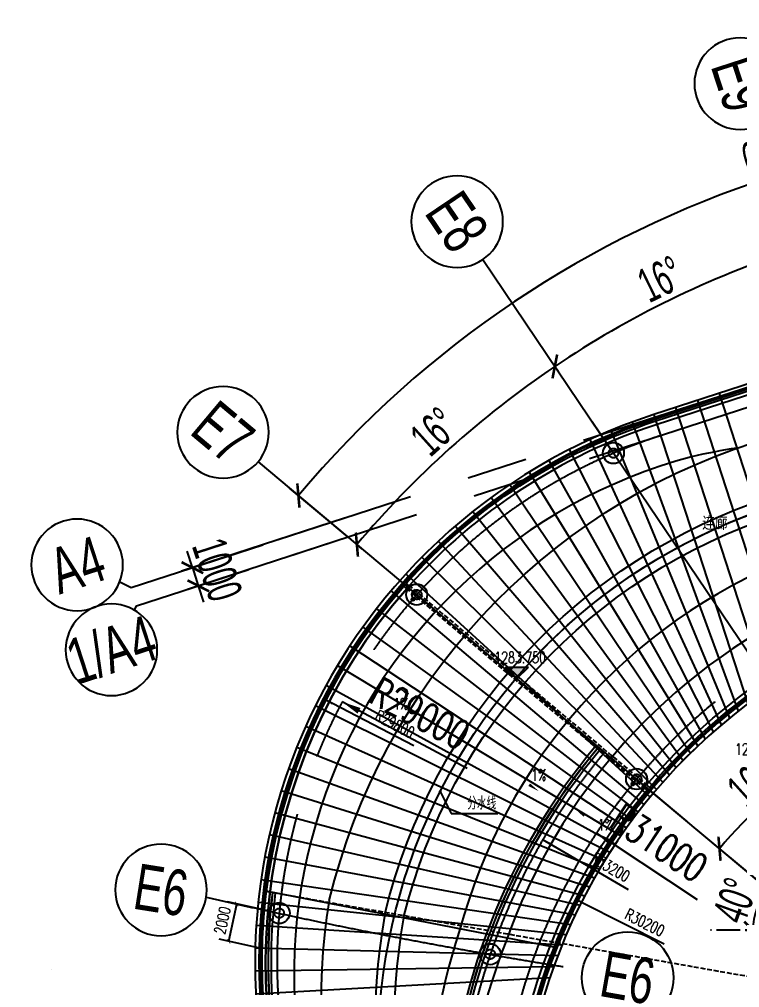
# Model space of a CAD drawing. Extents: x 36903891 to 38126251, y 2073392 to 2924740.
# Drawn here: x 36916953 to 36954681, y 2204471 to 2255210 of the extents above; entities that cross this region are included whole.
import ezdxf
from ezdxf.enums import TextEntityAlignment as Align
from ezdxf.xclip import XClip

# ---------------------------------------------------------------- set-up
doc = ezdxf.new("R2010")
doc.units = 0
doc.header["$LTSCALE"] = 1000
doc.header["$XCLIPFRAME"] = 0
for name, pattern in [('__DASH', [0.35, 0.25, -0.1]), ('CENTER', [2, 1.25, -0.25, 0.25, -0.25]), ('CENTER2', [28.575, 19.05, -3.175, 3.175, -3.175]), ('DASH', [0.35, 0.25, -0.1])]:
    doc.linetypes.add(name, pattern=pattern)
doc.layers.get('0').update_dxf_attribs({"color": 8})
doc.layers.get('Defpoints').update_dxf_attribs({"color": 8})
for name, color, linetype in [('#幕墙线-平面', 8, 'Continuous'), ('#文字', 8, 'Continuous'), ('#标注', 8, 'Continuous'), ('#轴线', 8, 'CENTER2'), ('A-AL-E', 8, 'Continuous'), ('A-COLS-PLAN-C', 8, 'DASH'), ('A-DETL-ALUM', 8, 'Continuous'), ('A-DIMS', 8, 'Continuous'), ('A-DIMS-ELEV', 8, 'Continuous'), ('A-DIMS-LEAD', 8, 'Continuous'), ('A-DIMS-SYMB', 8, 'Continuous'), ('A-FLOR', 8, 'Continuous'), ('A-FLOR-UNDR', 8, '__DASH'), ('A-GRID', 8, 'CENTER'), ('A-NOTE', 8, 'Continuous'), ('A-ROOF-DRAN', 8, 'Continuous'), ('A-STRS-HRAL', 8, 'Continuous'), ('C-AXIS-DIMS-500', 8, 'Continuous'), ('DIM', 8, 'Continuous'), ('水-雨水-压力流-标识', 8, 'Continuous')]:
    doc.layers.add(name, color=color, linetype=linetype)
doc.styles.add('#文字', font='jrs.shx', dxfattribs={"width": 0.7, "bigfont": 'hztxt.shx'})
doc.styles.add('_TCH_DIM', font='SIMPLEX', dxfattribs={"bigfont": 'GBCBIG'})
doc.styles.add('_TCH_DIM_T3', font='SIMPLEX', dxfattribs={"width": 0.705882, "bigfont": 'GBCBIG'})
doc.styles.add('JHZX', font='jrs.shx', dxfattribs={"width": 0.6, "bigfont": 'jhz.shx'})
doc.styles.get("Standard").update_dxf_attribs({"font": 'xd-hzs.shx', "bigfont": 'xd-hztxt.shx'})
doc.dimstyles.new('_TCH_ARCH&&200', dxfattribs={"dimtxt": 595, "dimasz": 200, "dimexe": 500, "dimexo": 600, "dimgap": 252.5, "dimtad": 1, "dimdec": 0, "dimzin": 0, "dimdsep": 46, "dimtxsty": '_TCH_DIM_T3', "dimblk": 'ARCHTICK', "dimcen": 0.09, "dimclrt": 4, "dimazin": 2, "dimtfac": 1, "dimtdec": 0, "dimtix": 1, "dimtmove": 2, "dimatfit": 3, "dimfxl": 200, "dimtolj": 1, "dimtzin": 0, "dimarcsym": 0})
doc.dimstyles.new('JZBZ-600', dxfattribs={"dimscale": 600, "dimtxt": 3, "dimasz": 1.5, "dimexe": 1, "dimexo": 1, "dimgap": 0.5, "dimtad": 1, "dimdec": 0, "dimdsep": 46, "dimtxsty": 'JHZX', "dimblk1": 'ARCHTICK', "dimblk2": 'ARCHTICK', "dimsah": 1, "dimcen": 0, "dimclrd": 1, "dimclre": 1, "dimclrt": 2, "dimadec": 1, "dimazin": 2, "dimtfac": 1, "dimtdec": 0, "dimtix": 1, "dimtmove": 0, "dimatfit": 3, "dimfxl": 1, "dimtolj": 1, "dimlwd": -1, "dimlwe": -1, "dimarcsym": 1})

# ---------------------------------------------------------------- blocks, each defined once
blk = doc.blocks.new('_ARCHTICK')
at = {"color": 0, "linetype": 'ByBlock', "const_width": 0.15}
blk.add_lwpolyline([(-0.5, -0.5), (0.5, 0.5)], dxfattribs=at)
blk = doc.blocks.new('*D254')
at = {"layer": '#标注', "transparency": 16777216}
for p, q in [((36627392, 2849848), (36628643, 2847993)), ((36621813, 2844824), (36623527, 2843387))]:
    blk.add_line(p, q, dxfattribs=at)
blk.add_arc((36642474, 2827488), 25334, 124, 140, dxfattribs=at)
at = {"layer": 'Defpoints', "color": 0, "transparency": 16777216}
for p in [(36627057, 2850345), (36626416, 2847083), (36621354, 2845210), (36642474, 2827488)]:
    blk.add_point(p, dxfattribs=at)
at = {"layer": '#标注', "transparency": 16777216, "xscale": 900, "yscale": 900, "zscale": 900}
for p, rotation in [((36628307, 2848491), 33.99999999993458), ((36623067, 2843772), 229.9999999999206)]:
    blk.add_blockref('_ARCHTICK', p, dxfattribs=dict(at, rotation=rotation))
at = {"layer": '#标注', "transparency": 16777216, "insert": (36624719, 2847207), "char_height": 1800, "attachment_point": 5, "rotation": 42, "style": 'JHZX'}
blk.add_mtext('\\A1;16°', dxfattribs=at)
blk = doc.blocks.new('*D255')
at = {"layer": '#标注', "transparency": 16777216}
for p, q in [((36648998, 2853657), (36647490, 2847606)), ((36621813, 2844824), (36626591, 2840816))]:
    blk.add_line(p, q, dxfattribs=at)
blk.add_arc((36642474, 2827488), 21334, 76, 140, dxfattribs=at)
at = {"layer": 'Defpoints', "color": 0, "transparency": 16777216}
for p in [(36649143, 2854239), (36639751, 2848647), (36621354, 2845210), (36642474, 2827488)]:
    blk.add_point(p, dxfattribs=at)
at = {"layer": '#标注', "transparency": 16777216, "xscale": 900, "yscale": 900, "zscale": 900}
for p, rotation in [((36647635, 2848188), 345.9999999999686), ((36626131, 2841201), 229.9999999999744)]:
    blk.add_blockref('_ARCHTICK', p, dxfattribs=dict(at, rotation=rotation))
at = {"layer": '#标注', "transparency": 16777216, "insert": (36635510, 2848919), "char_height": 1800, "attachment_point": 5, "rotation": 18, "style": 'JHZX'}
blk.add_mtext('\\A1;64°', dxfattribs=at)
blk = doc.blocks.new('*D256')
at = {"layer": '#标注', "transparency": 16777216}
for p, q in [((36625294, 2841904), (36626060, 2841261)), ((36624421, 2839505), (36625421, 2839505))]:
    blk.add_line(p, q, dxfattribs=at)
blk.add_arc((36628153, 2839505), 3333, 140, 180, dxfattribs=at)
at = {"layer": 'Defpoints', "color": 0, "transparency": 16777216}
for p in [(36624834, 2842289), (36625175, 2841000), (36623821, 2839505), (36628153, 2839505)]:
    blk.add_point(p, dxfattribs=at)
at = {"layer": '#标注', "transparency": 16777216, "xscale": 900, "yscale": 900, "zscale": 900}
for p, rotation in [((36625600, 2841647), 50.00000000013373), ((36624821, 2839505), 270.0000000001261)]:
    blk.add_blockref('_ARCHTICK', p, dxfattribs=dict(at, rotation=rotation))
at = {"layer": '#标注', "transparency": 16777216, "insert": (36623894, 2841055), "char_height": 1800, "attachment_point": 5, "rotation": 70, "style": 'JHZX'}
blk.add_mtext('\\A1;40°', dxfattribs=at)
blk = doc.blocks.new('*D79')
at = {"layer": '#标注', "transparency": 16777216}
for p, q in [((36627169, 2874592), (36627169, 2874592)), ((36614778, 2868549), (36614778, 2868549))]:
    blk.add_line(p, q, dxfattribs=at)
blk.add_arc((36642474, 2827488), 50128, 108, 124, dxfattribs=at)
at = {"layer": 'Defpoints', "color": 0, "transparency": 16777216}
for p in [(36626983, 2875163), (36622619, 2873517), (36614442, 2869046), (36642474, 2827488)]:
    blk.add_point(p, dxfattribs=at)
at = {"layer": '#标注', "transparency": 16777216, "xscale": 900, "yscale": 900, "zscale": 900}
for p, rotation in [((36626983, 2875163), 17.99999999999255), ((36614442, 2869046), 214.0000000000137)]:
    blk.add_blockref('_ARCHTICK', p, dxfattribs=dict(at, rotation=rotation))
at = {"layer": '#标注', "transparency": 16777216, "insert": (36619973, 2873622), "char_height": 1800, "attachment_point": 5, "rotation": 26, "style": 'JHZX'}
blk.add_mtext('\\A1;16°', dxfattribs=at)
blk = doc.blocks.new('*D80')
at = {"layer": '#标注', "transparency": 16777216}
for p, q in [((36614107, 2869544), (36614107, 2869544)), ((36603614, 2860096), (36603614, 2860096))]:
    blk.add_line(p, q, dxfattribs=at)
blk.add_arc((36642474, 2827488), 50128, 124, 140, dxfattribs=at)
at = {"layer": 'Defpoints', "color": 0, "transparency": 16777216}
for p in [(36614442, 2869046), (36610701, 2866261), (36604073, 2859710), (36642474, 2827488)]:
    blk.add_point(p, dxfattribs=at)
at = {"layer": '#标注', "transparency": 16777216, "xscale": 900, "yscale": 900, "zscale": 900}
for p, rotation in [((36614442, 2869046), 34.00000000001366), ((36604073, 2859710), 229.9999999999929)]:
    blk.add_blockref('_ARCHTICK', p, dxfattribs=dict(at, rotation=rotation))
at = {"layer": '#标注', "transparency": 16777216, "insert": (36608128, 2865632), "char_height": 1800, "attachment_point": 5, "rotation": 42, "style": 'JHZX'}
blk.add_mtext('\\A1;16°', dxfattribs=at)
blk = doc.blocks.new('*D81')
at = {"layer": '#标注', "transparency": 16777216}
for p, q in [((36654746, 2876710), (36655714, 2880591)), ((36603614, 2860096), (36600549, 2862667))]:
    blk.add_line(p, q, dxfattribs=at)
blk.add_arc((36642474, 2827488), 54128, 76, 140, dxfattribs=at)
at = {"layer": 'Defpoints', "color": 0, "transparency": 16777216}
for p in [(36635565, 2881174), (36654601, 2876127), (36604073, 2859710), (36642474, 2827488)]:
    blk.add_point(p, dxfattribs=at)
at = {"layer": '#标注', "transparency": 16777216, "xscale": 900, "yscale": 900, "zscale": 900}
for p, rotation in [((36655568, 2880009), 345.9999999999802), ((36601009, 2862281), 229.9999999999992)]:
    blk.add_blockref('_ARCHTICK', p, dxfattribs=dict(at, rotation=rotation))
at = {"layer": '#标注', "transparency": 16777216, "insert": (36625376, 2880108), "char_height": 1800, "attachment_point": 5, "rotation": 18, "style": 'JHZX'}
blk.add_mtext('\\A1;64°', dxfattribs=at)
blk = doc.blocks.new('*D128')
at = {"layer": '#标注', "transparency": 16777216}
for p, q in [((36603416, 2861087), (36594888, 2858316)), ((36603725, 2860136), (36595197, 2857365)), ((36595459, 2858502), (36595181, 2859358)), ((36595459, 2858502), (36595768, 2857551)), ((36595768, 2857551), (36596046, 2856695))]:
    blk.add_line(p, q, dxfattribs=at)
at = {"layer": 'Defpoints', "color": 0, "transparency": 16777216}
for p in [(36603987, 2861273), (36604296, 2860322), (36595768, 2857551)]:
    blk.add_point(p, dxfattribs=at)
at = {"layer": '#标注', "transparency": 16777216, "xscale": 900, "yscale": 900, "zscale": 900}
for p, rotation in [((36595459, 2858502), 287.9999999995657), ((36595768, 2857551), 107.9999999995657)]:
    blk.add_blockref('_ARCHTICK', p, dxfattribs=dict(at, rotation=rotation))
at = {"layer": '#标注', "transparency": 16777216, "insert": (36596755, 2858397), "char_height": 1800, "attachment_point": 5, "rotation": 288, "style": 'JHZX'}
blk.add_mtext('\\A1;1000', dxfattribs=at)
blk = doc.blocks.new('*U279')
blk.add_line((20, 0), (20, 0))
blk.add_circle((24, 0), 4)
at = {"style": 'JHZX', "width": 0.75}
blk.add_attdef('AXES', text='', height=4, dxfattribs=at).set_placement((24, 0), align=Align.MIDDLE_CENTER)
blk = doc.blocks.new('*U280')
blk.add_line((20, 0), (19.997, 0))
blk.add_circle((24, 0), 4)
at = {"style": 'JHZX', "width": 0.75}
blk.add_attdef('AXES', text='', height=4, dxfattribs=at).set_placement((24, 0), align=Align.MIDDLE_CENTER)
blk = doc.blocks.new('*U49')
blk.add_line((20, 0), (0, 0))
blk.add_circle((24, 0), 4)
at = {"style": 'JHZX', "width": 0.75}
blk.add_attdef('AXES', text='', height=4, dxfattribs=at).set_placement((24, 0), align=Align.MIDDLE_CENTER)
blk = doc.blocks.new('*U51')
blk.add_line((0, -20), (0, 0))
blk.add_circle((0, -24), 4)
at = {"style": 'JHZX', "width": 0.75}
blk.add_attdef('AXES', text='', height=4, dxfattribs=at).set_placement((0, -24), align=Align.MIDDLE_CENTER)
blk = doc.blocks.new('*U50')
blk.add_line((20, 0), (20, 0))
blk.add_circle((24, 0), 4)
at = {"style": 'JHZX', "width": 0.75}
blk.add_attdef('AXES', text='', height=4, dxfattribs=at).set_placement((24, 0), align=Align.MIDDLE_CENTER)
blk = doc.blocks.new('DOTE-11')
at = {"layer": '#轴线'}
for p, q in [((36661241, 2879876), (36599945, 2859959)), ((36661550, 2878924), (36600254, 2859008)), ((36627057, 2850345), (36614442, 2869046)), ((36621354, 2845210), (36604073, 2859710))]:
    blk.add_line(p, q, dxfattribs=at)
for points in [[(36619930, 2865401, 0.466577), (36603298, 2824183, 0.186907), (36713200, 2729400)], [(36649692, 2857636, 0.680187), (36616601, 2810411, 0.162818), (36714738, 2733523)], [(36617041, 2848829, 0.331816), (36614765, 2809199, 0.162774), (36713969, 2731462)]]:
    blk.add_lwpolyline(points, format="xyb", dxfattribs=at)
at = {"layer": '#轴线', "flags": 128}
blk.add_lwpolyline([(36596188, 2841237), (36596188, 2841237, 0.017767), (36615894, 2837434, 0.017767)], format="xyb", dxfattribs=at)
blk = doc.blocks.new('A$C80b62fe7')
at = {"layer": '#幕墙线-平面'}
for points in [[(-74884, 213198), (-57719, 210325, -0.411969), (-56971, 209284, 0.102544), (-54539, 156718, -0.395718), (-60417, 146035), (-89892, 136458, 0.466577), (-107034, 93975, 0.049695), (-84810, 60702, -0.410623), (-85054, 58028), (-90652, 53309)], [(-74927, 212941), (-57762, 210069, -0.411969), (-57227, 209325, 0.102544), (-54791, 156654, -0.395718), (-60498, 146282), (-89972, 136705, 0.466577), (-107264, 93853, 0.049695), (-85011, 60537, -0.410623), (-85222, 58227), (-90819, 53508)], [(-106921, 111267, -0.260344), (-84683, 135269), (-53639, 145356)], [(-104010, 110538, -0.260577), (-83756, 132416), (-47152, 144309)], [(-103028, 110347, -0.260138), (-83447, 131465), (-46843, 143358)]]:
    blk.add_lwpolyline(points, format="xyb", dxfattribs=at)
for centre, radius, start, end in [((-80576, 102587), 32764, 98.7633, 102.9938), ((-80687, 107390), 28076, 104.9772, 215.3502), ((-71843, 102032), 29275, 111.81, 164.941), ((-68411, 98735), 31043, 115.5143, 160.5106), ((-67073, 97698), 30110, 113.138, 213.4267), ((-67073, 97698), 29850, 113.138, 213.4267), ((-76076, 106041), 31284, 170.3835, 222.9074), ((-67754, 104206), 36804, 170.0937, 213.7951), ((-67750, 104208), 35809, 170.1127, 213.7938), ((-67659, 99037), 34142, 161.9114, 196.0136), ((-65522, 96568), 34506, 158.7174, 199.2085)]:
    blk.add_arc(centre, radius, start, end, dxfattribs=at)
blk = doc.blocks.new('DASWQE')
at = {"layer": '#幕墙线-平面', "ltscale": 10}
for points in [[(-157545, -51032), (-152926, -65247)], [(-158686, -51403), (-153983, -65880)], [(-160969, -52144), (-156046, -67297)], [(-159828, -51773), (-155023, -66562)], [(-162103, -52536), (-156541, -67677)], [(-163221, -52972), (-156995, -68040)], [(-164321, -53452), (-157433, -68405)], [(-165400, -53975), (-157858, -68772)], [(-166458, -54542), (-158269, -69140)], [(-167493, -55149), (-158667, -69511)], [(-168503, -55798), (-159053, -69885)], [(-169486, -56486), (-159429, -70260)], [(-170441, -57213), (-159794, -70639)], [(-171366, -57977), (-160149, -71020)], [(-172260, -58777), (-160495, -71405)], [(-173121, -59612), (-160832, -71793)], [(-173949, -60481), (-161160, -72185)], [(-174741, -61382), (-161481, -72581)], [(-175497, -62314), (-161795, -72982)], [(-176215, -63276), (-162102, -73389)], [(-176894, -64265), (-162401, -73800)], [(-177534, -65280), (-162695, -74218)], [(-178132, -66320), (-162982, -74643)], [(-178689, -67383), (-163264, -75074)], [(-179203, -68467), (-163540, -75513)], [(-179673, -69571), (-163810, -75961)], [(-180100, -70693), (-164075, -76418)], [(-180481, -71831), (-164335, -76884)], [(-180816, -72983), (-164589, -77361)], [(-181106, -74147), (-164838, -77849)], [(-181349, -75322), (-165081, -78348)], [(-181545, -76506), (-165319, -78861)], [(-181693, -77697), (-165551, -79387)], [(-181794, -78892), (-165777, -79927)], [(-181848, -80091), (-165997, -80483)], [(-181854, -81291), (-166209, -81055)], [(-181812, -82490), (-166415, -81644)]]:
    blk.add_lwpolyline(points, dxfattribs=at)
at = {"layer": 'DIM', "ltscale": 10}
blk.add_blockref('A$C80b62fe7', (-71047, -188863), dxfattribs=at)
blk = doc.blocks.new('雨水立管')
blk.add_circle((0, 0), 50)
blk = doc.blocks.new('雨水')
at = {"layer": '水-雨水-压力流-标识', "xscale": 1.5, "yscale": 1.5, "zscale": 1.5}
for p in [(35474374, 2856830), (35485899, 2847160)]:
    blk.add_blockref('雨水立管', p, dxfattribs=at)
blk = doc.blocks.new('800柱子')
at = {"layer": 'A-DETL-ALUM', "ltscale": 0.3}
blk.add_circle((35572079, 2737405), 550, dxfattribs=at)
blk = doc.blocks.new('_YZHK')
blk.add_circle((0, 0), 0.5)
blk = doc.blocks.new('ASDFASD')
at = {"layer": 'A-COLS-PLAN-C', "ltscale": 0.3, "xscale": 500, "yscale": 500, "zscale": 500}
for p in [(35484886, 2864495), (35474583, 2857079), (35486100, 2847415), (35467379, 2840387), (35478435, 2838233)]:
    blk.add_blockref('_YZHK', p, dxfattribs=at)
blk = doc.blocks.new('*D452')
at = {"layer": 'A-DIMS', "lineweight": -2, "transparency": 16777216}
for p, q in [((39113198, 1911681), (39111069, 1912140)), ((39111136, 1910079), (39111557, 1912035)), ((39112776, 1909726), (39110647, 1910185))]:
    blk.add_line(p, q, dxfattribs=at)
at = {"layer": 'Defpoints', "color": 0, "transparency": 16777216}
for p in [(39111557, 1912035), (39113784, 1911555), (39113363, 1909599)]:
    blk.add_point(p, dxfattribs=at)
at = {"layer": 'A-DIMS', "lineweight": -2, "transparency": 16777216, "xscale": 200, "yscale": 200, "zscale": 200}
for p, rotation in [((39111557, 1912035), 77.8354124754493), ((39111136, 1910079), 257.8354124754493)]:
    blk.add_blockref('_ARCHTICK', p, dxfattribs=dict(at, rotation=rotation))
at = {"layer": 'A-DIMS', "transparency": 16777216, "insert": (39110809, 1911173), "char_height": 595, "attachment_point": 5, "rotation": 77.8354, "style": '_TCH_DIM_T3'}
blk.add_mtext('\\A1;2000', dxfattribs=at)
blk = doc.blocks.new('ZW-5001')
at = {"layer": '#标注'}
for points in [[(36591650.1, 2857766.6), (36592252.2, 2857459.8), (36599152.3, 2859701.7)], [(36592421.2, 2856274.3), (36592536.5, 2856500.7), (36598411.9, 2858409.7)], [(36609843.3, 2847982.5), (36604187, 2851000.1), (36603304.7, 2851470.8)], [(36621917, 2841094.6), (36617457.2, 2844046.5), (36616623.3, 2844598.4)]]:
    blk.add_lwpolyline(points, dxfattribs=at)
for points in [[(36604187, 2851000.1, 330, 0, 0), (36603304.7, 2851470.8, 0, 0, 0)], [(36617457.2, 2844046.5, 330, 0, 0), (36616623.3, 2844598.4, 0, 0, 0)]]:
    blk.add_lwpolyline(points, format="xyseb", dxfattribs=at)
at = {"layer": 'A-GRID'}
blk.add_line((36628153.2, 2839504.6), (36622587.4, 2839504.6), dxfattribs=at)
at = {"layer": 'C-AXIS-DIMS-500'}
blk.add_line((36588082.8, 2837434.5), (36588082.8, 2837434.5), dxfattribs=at)
at = {"layer": '#标注'}
ref = blk.add_blockref('*U49', (36628602, 2870172.2), dxfattribs=dict(at, xscale=-600, yscale=600, rotation=287.9972897020647))
ref.add_attrib('AXES', 'E9', dxfattribs={"layer": '0', "height": 2400, "rotation": 287.99729, "style": '#文字', "width": 0.7}).set_placement((36624152.8, 2883867.6), align=Align.MIDDLE_CENTER)
ref = blk.add_blockref('*U49', (36617374.7, 2864695.1), dxfattribs=dict(at, xscale=-599.9999999999999, yscale=600, rotation=303.9944748747717))
ref.add_attrib('AXES', 'E8', dxfattribs={"layer": '0', "height": 2400, "rotation": 303.99448, "style": '#文字', "width": 0.7}).set_placement((36609323.5, 2876634.1), align=Align.MIDDLE_CENTER)
ref = blk.add_blockref('*U49', (36608091.7, 2856336.1), dxfattribs=dict(at, xscale=-600, yscale=600.0000000000002, rotation=319.9916600474787))
ref.add_attrib('AXES', 'E7', dxfattribs={"layer": '0', "height": 2400, "rotation": 319.99166, "style": '#文字', "width": 0.7}).set_placement((36597062, 2865593.8), align=Align.MIDDLE_CENTER)
ref = blk.add_blockref('*U50', (36603113.1, 2863098.2), dxfattribs=dict(at, xscale=-600.0000000000001, yscale=600.0000000000001, zscale=600.0000000000001, rotation=18.00057653889377))
ref.add_attrib('AXES', 'A4', dxfattribs={"layer": '0', "height": 2400, "rotation": 18.00058, "style": '#文字', "width": 0.7}).set_placement((36589417.9, 2858648.2), align=Align.MIDDLE_CENTER)
ref = blk.add_blockref('*U50', (36604912.3, 2858648.2), dxfattribs=dict(at, xscale=-600.0000000000001, yscale=600.0000000000001, zscale=600.0000000000001, rotation=18.00057653889377))
ref.add_attrib('AXES', '1/A4', dxfattribs={"layer": '0', "height": 2400, "rotation": 18.00058, "style": '#文字', "width": 0.7}).set_placement((36591217.2, 2854198.2), align=Align.MIDDLE_CENTER)
ref = blk.add_blockref('*U51', (36625314.6, 2852928.9), dxfattribs=dict(at, xscale=600.0000000000002, yscale=600.0000000000002, rotation=34.00032007434341))
ref.add_attrib('AXES', 'E8', dxfattribs={"layer": '0', "height": 2400, "rotation": 34.00032, "style": '#文字', "width": 0.7}).set_placement((36633367, 2840990.8), align=Align.MIDDLE_CENTER)
ref = blk.add_blockref('*U51', (36618966.7, 2847213.6), dxfattribs=dict(at, xscale=600.0000000000002, yscale=600.0000000000002, rotation=49.99750524705043))
ref.add_attrib('AXES', 'E7', dxfattribs={"layer": '0', "height": 2400, "rotation": 49.99751, "style": '#文字', "width": 0.7}).set_placement((36629997.3, 2837957), align=Align.MIDDLE_CENTER)
ref = blk.add_blockref('*U280', (36608037.3, 2839353.8), dxfattribs=dict(at, xscale=-600, yscale=600, rotation=350.9684263035821))
ref.add_attrib('AXES', 'E6', dxfattribs={"layer": '0', "height": 2400, "rotation": 350.96843, "style": '#文字', "width": 0.7}).set_placement((36593815.8, 2841614.3), align=Align.MIDDLE_CENTER)
ref = blk.add_blockref('*U279', (36604077.7, 2839526.5), dxfattribs=dict(at, xscale=599.9999999999999, yscale=599.9999999999999, rotation=349.9598118331399))
ref.add_attrib('AXES', 'E6', dxfattribs={"layer": '0', "height": 2400, "rotation": 349.95981, "style": '#文字', "width": 0.7}).set_placement((36618257.1, 2837016.1), align=Align.MIDDLE_CENTER)
at = {"layer": '#文字', "style": '_TCH_DIM', "width": 0.705882}
for s, rotation, p in [('R29000', 331.92065, (36604626.1, 2851481.3)), ('R31000', 326.49964, (36617220.4, 2844960.2))]:
    blk.add_text(s, height=1487.5, rotation=rotation, dxfattribs=at).set_placement(p)
at = {"layer": '#标注'}
for base, center, p1, p2, picture, middle in [((36635564.7, 2881173.6), (36642473.7, 2827488.2), (36654600.8, 2876127.3), (36604073.3, 2859710), '*D81', (36625376.3, 2880108.4)), ((36622618.9, 2873516.7), (36642473.7, 2827488.2), (36626983.2, 2875162.9), (36614442.4, 2869046.3), '*D79', (36619972.9, 2873621.6)), ((36610700.9, 2866260.9), (36642473.7, 2827488.2), (36614442.4, 2869046.3), (36604073.3, 2859710), '*D80', (36608128.5, 2865632.5)), ((36639750.6, 2848647.4), (36642473.7, 2827488.2), (36649143.5, 2854239.5), (36621353.7, 2845210), '*D255', (36635510.4, 2848919)), ((36626416.4, 2847083.1), (36642473.7, 2827488.2), (36627056.6, 2850344.9), (36621353.7, 2845210), '*D254', (36624719.2, 2847206.6)), ((36625175.1, 2841000.2), (36628153.2, 2839504.6), (36624834.3, 2842289.5), (36623820.7, 2839504.6), '*D256', (36623894, 2841054.8))]:
    dim = blk.add_angular_dim_3p(base=base, center=center, p1=p1, p2=p2, dimstyle='JZBZ-600', override={"dimclrd": 256, "dimclre": 256, "dimclrt": 256}, dxfattribs=at)
    dim.commit()
    dim.dimension.update_dxf_attribs({"geometry": picture, "text_midpoint": middle})
dim = blk.add_aligned_dim(p1=(36603987, 2861272.6), p2=(36604296.1, 2860321.6), distance=-8967, dimstyle='JZBZ-600', override={"dimclrd": 256, "dimclre": 256, "dimclrt": 256}, dxfattribs=at)
dim.commit()
dim.dimension.update_dxf_attribs({"geometry": '*D128', "text_midpoint": (36596754.6, 2858397)})
blk = doc.blocks.new('FDGFH')
at = {"layer": 'A-FLOR'}
blk.add_blockref('ZW-5001', (-36780599, -2918657), dxfattribs=at)
at = {"layer": 'A-GRID'}
blk.add_blockref('DOTE-11', (-36780599, -2918657), dxfattribs=at)
blk = doc.blocks.new('CXVFG')
at = {"layer": 'A-DIMS-ELEV'}
blk.add_hatch(color=256, dxfattribs=at).paths.add_polyline_path([(39126233.9, 1923844.7), (39125633.9, 1924444.7), (39126833.9, 1924444.7)])
at = {"layer": 'A-AL-E'}
for points in [[(39148399, 2013898.9), (39165563.7, 2011026.3, -0.4119686), (39166098.3, 2010282.9, 0.1025442), (39168534.9, 1957611.7, -0.3957181), (39162828.1, 1947240), (39133353.2, 1937663, 0.4665772), (39116061.7, 1894810.5, 0.049695), (39138315, 1861494.5, -0.4106234), (39138104.1, 1859185), (39132506.4, 1854465.6)], [(39148432, 2014096.2), (39165596.7, 2011223.6, -0.4119686), (39166295.8, 2010251.4, 0.1025442), (39168728.6, 1957661.3, -0.3957181), (39162889.9, 1947049.8), (39133415, 1937472.8, 0.4665772), (39116238.2, 1894904.6, 0.049695), (39138469.4, 1861621.5, -0.4106234), (39138233, 1859032.1), (39132635.3, 1854312.7)]]:
    blk.add_lwpolyline(points, format="xyb", dxfattribs=at)
for radius, start in [(30050, 113.15704), (29850, 113.13802)]:
    blk.add_arc((39156252.4, 1898656.2), radius, start, 213.4267, dxfattribs=at)
at = {"layer": 'A-DIMS'}
for points in [[(39116578.4, 1922538.1, 132, 0, 0), (39116223.5, 1922722.5, 0, 0, 0)], [(39127932.4, 1915203.7, 132, 0, 0), (39127587.1, 1915405.5, 0, 0, 0)], [(39129659.7, 1912104.9, 132, 0, 0), (39129302.7, 1912285.4, 0, 0, 0)]]:
    blk.add_lwpolyline(points, format="xyseb", dxfattribs=at)
for points in [[(39120838.3, 1920326), (39116578.4, 1922538.1), (39116223.5, 1922722.5)], [(39132076.8, 1912782.1), (39127932.4, 1915203.7), (39127587.1, 1915405.5)], [(39133943.1, 1909938.7), (39129659.7, 1912104.9), (39129302.7, 1912285.4)]]:
    blk.add_lwpolyline(points, dxfattribs=at)
at = {"layer": 'A-DIMS-ELEV'}
for p, q in [((39126233.9, 1923844.7), (39125633.9, 1924444.7)), ((39125633.9, 1924444.7), (39126833.9, 1924444.7)), ((39126233.9, 1923844.7), (39126833.9, 1924444.7))]:
    blk.add_line(p, q, dxfattribs=at)
at = {"layer": 'A-DIMS-LEAD'}
for p, q in [((39122216.9, 1917925.3), (39122786.5, 1916773)), ((39122786.5, 1916773), (39125229, 1916773))]:
    blk.add_line(p, q, dxfattribs=at)
at = {"layer": 'A-DIMS-LEAD', "const_width": 80}
blk.add_lwpolyline([(39122199.2, 1917961.1, 1), (39122234.6, 1917889.4, 1)], format="xyb", close=True, dxfattribs=at)
at = {"layer": 'A-DIMS-SYMB'}
for points in [[(39121209.3, 1922551.9, 0, 0, 0), (39120054.9, 1923359.9, 0, 160, 0), (39120546.4, 1923015.9, 0, 0, 0)], [(39126206.2, 1918738.2, 0, 0, 0), (39127375.2, 1917951.6, 0, 160, 0), (39126877.4, 1918286.5, 0, 0, 0)], [(39130300.4, 1916298.9, 0, 0, 0), (39129285.9, 1917017.9, 0, 160, 0), (39129775.4, 1916670.9, 0, 0, 0)]]:
    blk.add_lwpolyline(points, format="xyseb", dxfattribs=at)
at = {"layer": 'A-FLOR-UNDR'}
for points in [[(39120157.1, 1928813.2), (39133053.7, 1917991.7)], [(39120285.7, 1928966.5), (39133182.3, 1918144.9)], [(39113102.4, 1912702.6), (39198102.4, 1897702.6)]]:
    blk.add_lwpolyline(points, dxfattribs=at)
at = {"layer": 'A-ROOF-DRAN'}
for points in [[(39126122.3, 1884127.7, -0.0072984), (39123108.8, 1889083.9, -0.4794648), (39139724.2, 1932898.6), (39176327.8, 1944791.8)], [(39126260.8, 1923952.7, -0.1370047), (39139724.2, 1932898.6), (39176327.8, 1944791.8)], [(39130398.4, 1920350.3, 0.3318161), (39128084.9, 1880064.4, 0.013056), (39134040.8, 1871534, 0.013056)], [(39130509.5, 1920257.1, 0.3318161), (39128205.9, 1880144.3, 0.0130569), (39134157.9, 1871619.5, 0.0130569)], [(39130517.1, 1920250.7, 0.3318161), (39128214.3, 1880149.8, 0.013057), (39134166, 1871625.4, 0.013057)], [(39130628.2, 1920157.5, 0.3318161), (39128335.3, 1880229.6, 0.0130579), (39134283.1, 1871710.9, 0.0130579)], [(39131279.6, 1871744.7, -0.03428), (39116675.1, 1895137.4, -0.1547985), (39113443.9, 1912653.4)], [(39131293.3, 1871742.9, -0.0342917), (39116683.9, 1895142.1, -0.1547927), (39113453.8, 1912651.5)], [(39131491, 1871717.1, -0.0344619), (39116811.9, 1895210.3, -0.1547074), (39113596.4, 1912623.8)]]:
    blk.add_lwpolyline(points, format="xyb", dxfattribs=at)
for points in [[(39120308.4, 1928686.3), (39120533.5, 1928488)], [(39128172, 1909770.8), (39113102.8, 1912706.1)]]:
    blk.add_lwpolyline(points, dxfattribs=at)
at = {"layer": 'A-STRS-HRAL'}
blk.add_line((39133053.3, 1917991.2), (39132899.6, 1918119.3), dxfattribs=at)
for points in [[(39168958.4, 1957338), (39169152.2, 1957388.1, -0.3841421), (39162998, 1946716.9), (39133523.2, 1937139.9, 0.1326634), (39120594.4, 1928707.4), (39120441.2, 1928836, -0.1327162), (39133461.4, 1937330.2), (39162936.2, 1946907.1, 0.38387)], [(39120461.7, 1928557.7, 0.3125941), (39116547.1, 1895069.2, 0.049695), (39138739.8, 1861843.8, -0.1582545), (39139236.5, 1860579.3), (39139035.7, 1860585.4, 0.155915), (39138585.3, 1861716.8, -0.049695), (39116370.6, 1894975.1, -0.3125496), (39120308.4, 1928686.3)], [(39132900.5, 1918120.3), (39133053.7, 1917991.7, 0.3308974), (39131047.7, 1882020, 0.028699), (39144467.2, 1864025.8), (39144314.2, 1863897, -0.0286994), (39130880.8, 1881909.8, -0.3309034)]]:
    blk.add_lwpolyline(points, format="xyb", close=True, dxfattribs=at)
for points in [[(39120308.4, 1928686.3, 0.3125496), (39116370.6, 1894975.1, 0.0474722), (39137455.1, 1863103.7), (39137610.7, 1863229.3, -0.0474722), (39116547.1, 1895069.2, -0.3125941), (39120461.7, 1928557.7), (39120308.4, 1928686.3)], [(39144465.9, 1926678.4), (39144809.8, 1925973), (39144630.1, 1925885.4), (39144369.3, 1926420.1, 0.1167615), (39133182.3, 1918144.9), (39133029, 1918273.5, -0.1183545), (39144465.9, 1926678.4)]]:
    blk.add_lwpolyline(points, format="xyb", dxfattribs=at)
at = {"layer": 'A-COLS-PLAN-C'}
blk.add_blockref('ASDFASD', (3646404.7, -928832), dxfattribs=at)
at = {"layer": '水-雨水-压力流-标识'}
for name, p in [('雨水', (3646404.7, -928832)), ('800柱子', (3559209.5, -801739.9)), ('800柱子', (3548906.2, -809156)), ('800柱子', (3560423.5, -818820.2)), ('800柱子', (3541702.3, -825848.2)), ('800柱子', (3552757.7, -828001.7))]:
    blk.add_blockref(name, p, dxfattribs=at)
at = {"layer": 'A-DIMS', "style": '_TCH_DIM', "width": 0.705882}
for s, rotation, p in [('R29800', 332.55701, (39118736, 1921702.2)), ('R33200', 329.70207, (39130045.7, 1914261.4)), ('R30200', 333.17302, (39131826.1, 1911292.3))]:
    blk.add_text(s, height=595, rotation=rotation, dxfattribs=at).set_placement(p)
at = {"layer": 'A-DIMS-ELEV', "style": '_TCH_DIM', "width": 0.705882}
for s, p in [('1283.750', (39125053.9, 1924654.7)), ('1273.100', (39137662, 1919853.1))]:
    blk.add_text(s, height=595, dxfattribs=at).set_placement(p)
at = {"layer": 'A-DIMS-SYMB', "style": '_TCH_DIM', "width": 0.705882}
for p in [(39119755.9, 1922224.3), (39126978.7, 1918497.5), (39130471.7, 1915879.9)]:
    blk.add_text('1%', height=595, dxfattribs=at).set_placement(p)
at = {"layer": 'A-NOTE'}
blk.add_text('连廊', height=700, dxfattribs=at).set_placement((39135940.6, 1931633))
at = {"layer": 'A-NOTE', "style": '_TCH_DIM'}
blk.add_text('分水线', height=675.18, dxfattribs=at).set_placement((39123633.9, 1916983))
at = {"layer": 'A-DIMS'}
dim = blk.add_aligned_dim(p1=(39113362.7, 1909599.5), p2=(39113784.1, 1911554.6), distance=2277.7, dimstyle='_TCH_ARCH&&200', override={"dimclrd": 256, "dimclre": 256, "dimclrt": 256}, dxfattribs=at)
dim.commit()
dim.dimension.update_dxf_attribs({"geometry": '*D452', "text_midpoint": (39110809.1, 1911172.9)})
blk = doc.blocks.new('JUTEWR')
at = {"layer": 'A-STRS-HRAL'}
blk.add_blockref('DASWQE', (36747505, 2929437), dxfattribs=at)
at = {"layer": 'DIM'}
for name, p in [('FDGFH', (36747510, 2929431)), ('CXVFG', (-2546868, 939616))]:
    blk.add_blockref(name, p, dxfattribs=at)

msp = doc.modelspace()

# ---------------------------------------------------------------- block references
at = {"layer": 'DIM'}
ref = msp.add_blockref('JUTEWR', (363648.3, -642797.5), dxfattribs=at)
XClip(ref).set_block_clipping_path([(36540243.0880557299, 2702892.0700622862), (36938694.1744792983, 3117037.741362222)])

doc.saveas('drawing.dxf')
